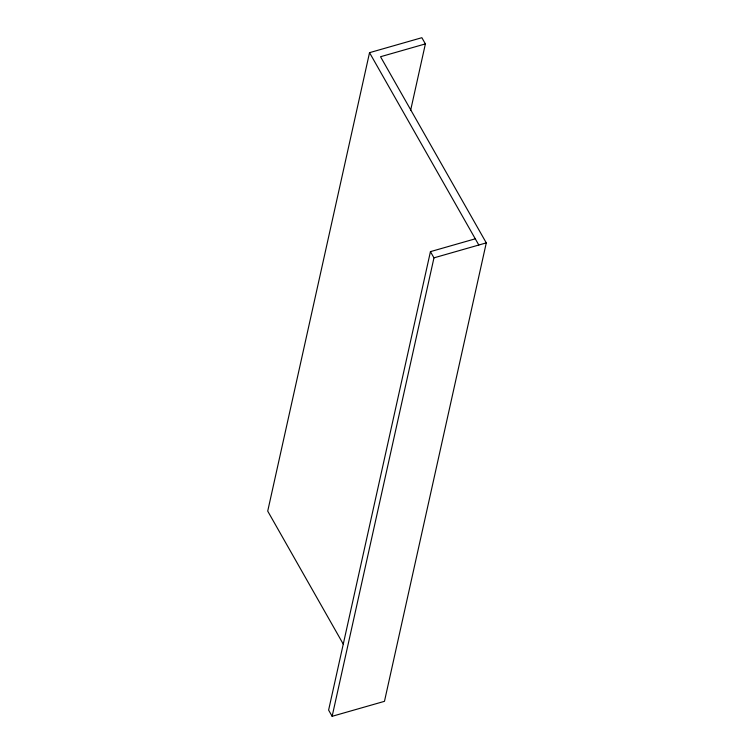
<?xml version="1.0" encoding="UTF-8"?>
<svg xmlns="http://www.w3.org/2000/svg" width="754" height="754" viewBox="0 0 754 754"><rect width="100%" height="100%" fill="white"/><g stroke="black" fill="none" stroke-linecap="round" stroke-linejoin="round"><path stroke-width="1.13" d="M410.581 110.546L425.388 43.902L421.863 37.7L369.535 52.667L267.717 511.118L343.249 644.086M475.284 238.811L430.44 251.638L328.612 710.098L332.137 716.3L384.465 701.333L486.283 242.882L380.534 56.729L425.388 43.902M332.137 716.3L433.965 257.849L430.44 251.638M433.965 257.849L486.283 242.882M369.535 52.667L478.809 245.022"/></g></svg>
